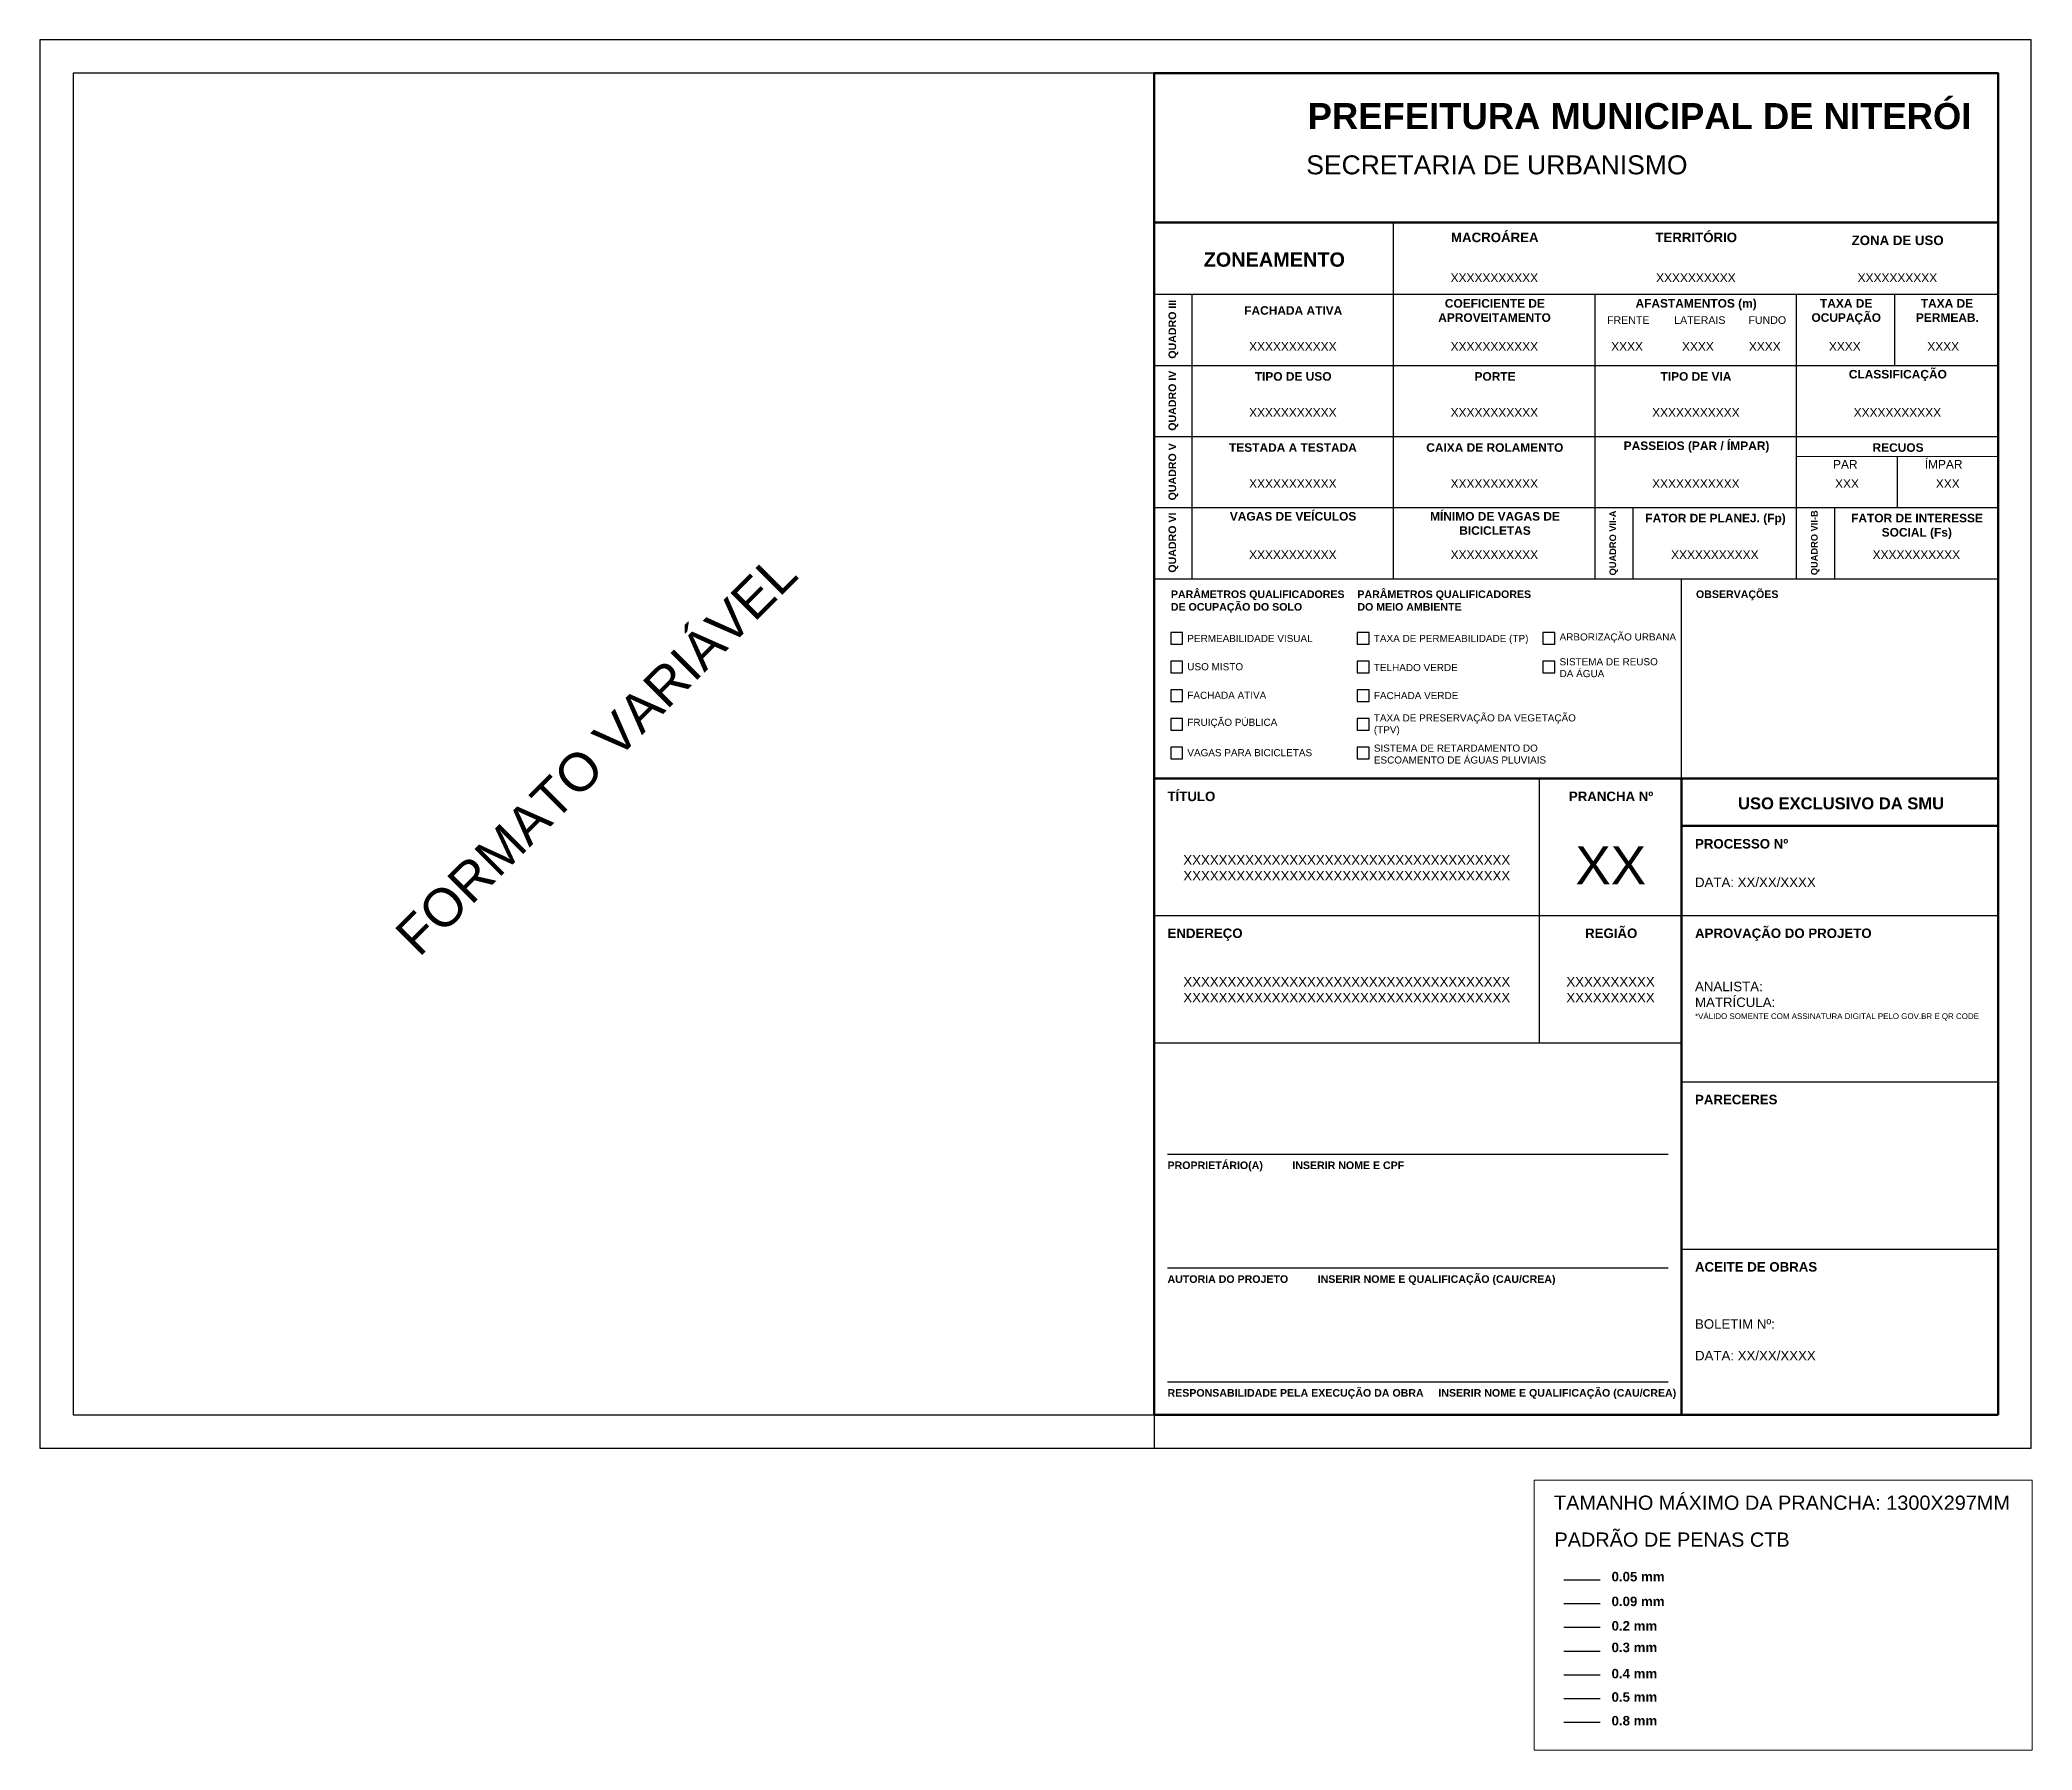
# Paper-space layout 'CARIMBO_MODELO' of a CAD drawing. Extents: x 1296 to 1716, y -70 to 291.
import ezdxf

# ---------------------------------------------------------------- set-up
doc = ezdxf.new("R2010")
doc.units = 0
doc.header["$MEASUREMENT"] = 0
doc.layers.get('0').update_dxf_attribs({"linetype": 'CONTINUOUS'})
for name, color, linetype, lineweight in [('.05', 1, 'CONTINUOUS', 5), ('.09', 2, 'CONTINUOUS', 9), ('.2', 3, 'CONTINUOUS', 20), ('.3', 4, 'CONTINUOUS', 30), ('.4', 5, 'CONTINUOUS', 40), ('.5', 200, 'CONTINUOUS', 50), ('.8', 220, 'CONTINUOUS', 80), ('LOGO', 255, 'CONTINUOUS', 5)]:
    doc.layers.add(name, color=color, linetype=linetype, lineweight=lineweight)
doc.styles.get("Standard").update_dxf_attribs({"font": 'arial.ttf'})

psp = doc.layouts.new('CARIMBO_MODELO')

# ---------------------------------------------------------------- linework, layer by layer
at = {"layer": '.05'}
psp.add_line((1666.5, 203.1), (1709, 203.1), dxfattribs=at)
at = {"layer": '.05', "lineweight": -3}
for p, q in [((1687.75, 203.1), (1687.75, 192.35)), ((1533.83, 56.01), (1639.42, 56.01)), ((1533.83, 32.01), (1639.42, 32.01)), ((1533.83, 8.01), (1639.42, 8.01)), ((1617.45, -33.78), (1625.05, -33.78))]:
    psp.add_line(p, q, dxfattribs=at)
at = {"layer": '.09', "lineweight": -3}
psp.add_line((1617.45, -38.78), (1625.05, -38.78), dxfattribs=at)
at = {"layer": '.2', "lineweight": -3}
for p, q in [((1687.25, 222.35), (1687.25, 237.35)), ((1617.45, -43.78), (1625.05, -43.78))]:
    psp.add_line(p, q, dxfattribs=at)
at = {"layer": '.3', "lineweight": -3}
for p, q in [((1581.5, 177.35), (1581.5, 252.47)), ((1624, 177.35), (1624, 237.35)), ((1666.5, 177.35), (1666.5, 237.35))]:
    psp.add_line(p, q, dxfattribs=at)
at = {"layer": '.3'}
for p, q in [((1612.25, 79.41), (1612.25, 135.22)), ((1531, 106.35), (1642.25, 106.35)), ((1642.25, 106.35), (1709, 106.35)), ((1642.25, 79.41), (1531, 79.41)), ((1642.25, 71.28), (1709, 71.28)), ((1642.25, 36), (1709, 36)), ((1617.45, -48.78), (1625.05, -48.78))]:
    psp.add_line(p, q, dxfattribs=at)
for points in [[(1534.5, 163.55), (1537, 163.55), (1537, 166.05), (1534.5, 166.05)], [(1573.85, 163.55), (1576.35, 163.55), (1576.35, 166.05), (1573.85, 166.05)], [(1613.01, 163.55), (1615.51, 163.55), (1615.51, 166.05), (1613.01, 166.05)], [(1534.5, 157.5), (1537, 157.5), (1537, 160), (1534.5, 160)], [(1573.85, 157.5), (1576.35, 157.5), (1576.35, 160), (1573.85, 160)], [(1613.01, 157.5), (1615.51, 157.5), (1615.51, 160), (1613.01, 160)], [(1534.5, 151.45), (1537, 151.45), (1537, 153.95), (1534.5, 153.95)], [(1573.85, 151.45), (1576.35, 151.45), (1576.35, 153.95), (1573.85, 153.95)], [(1534.5, 145.4), (1537, 145.4), (1537, 147.9), (1534.5, 147.9)], [(1573.85, 145.4), (1576.35, 145.4), (1576.35, 147.9), (1573.85, 147.9)], [(1534.5, 139.35), (1537, 139.35), (1537, 141.85), (1534.5, 141.85)], [(1573.85, 139.35), (1576.35, 139.35), (1576.35, 141.85), (1573.85, 141.85)]]:
    psp.add_lwpolyline(points, close=True, dxfattribs=at)
at = {"layer": '.4', "lineweight": -3}
for p, q in [((1531, 237.35), (1709, 237.35)), ((1539, 177.35), (1539, 237.35)), ((1531, 222.35), (1709, 222.35)), ((1531, 207.35), (1709, 207.35)), ((1531, 192.35), (1709, 192.35)), ((1632, 192.35), (1632, 177.35)), ((1674.5, 192.35), (1674.5, 177.35)), ((1531, 177.35), (1709, 177.35)), ((1531, 177.35), (1709, 177.35)), ((1642.25, 135.22), (1642.25, 177.35)), ((1642.25, 79.78), (1642.25, 99.78)), ((1642.25, 79.78), (1642.25, 28.5)), ((1617.45, -53.78), (1625.05, -53.78))]:
    psp.add_line(p, q, dxfattribs=at)
at = {"layer": '.5'}
psp.add_line((1642.25, 125.22), (1709, 125.22), dxfattribs=at)
at = {"layer": '.5', "lineweight": -3}
psp.add_line((1617.45, -58.78), (1625.05, -58.78), dxfattribs=at)
at = {"layer": '.8', "lineweight": -3}
psp.add_line((1617.45, -63.78), (1625.05, -63.78), dxfattribs=at)
at = {"layer": '.8'}
psp.add_lwpolyline([(1531, 252.47), (1531, 284), (1709, 284), (1709, 252.47)], dxfattribs=at)
for points in [[(1531, 252.47), (1709, 252.47), (1709, 135.22), (1531, 135.22)], [(1642.25, 1), (1531, 1), (1531, 135.22), (1642.25, 135.22)], [(1709, 1), (1642.25, 1), (1642.25, 135.22), (1709, 135.22)]]:
    psp.add_lwpolyline(points, close=True, dxfattribs=at)
at = {"lineweight": -3}
psp.add_line((1531, 1), (1531, -6.1), dxfattribs=at)
for points in [[(1296, 291), (1296, -6), (1716, -6), (1716, 291)], [(1303, 284), (1303, 1), (1709, 1), (1709, 284)]]:
    psp.add_lwpolyline(points, close=True, dxfattribs=at)
at = {"layer": 'LOGO'}
psp.add_lwpolyline([(1611.16, -12.72), (1716.19, -12.72), (1716.19, -69.68), (1611.16, -69.68)], close=True, dxfattribs=at)

# ---------------------------------------------------------------- texts
at = {"layer": '.09', "lineweight": -3, "attachment_point": 1}
for s, width, heights, insert, char_height in [('\\pi12.03881;XXXXXXXXXXX', 42.5, [0], (1581.5, 241.73), 1.8), ('\\pi12.87742;XXXXXXXXXX', 42.5, [0], (1624, 241.73), 1.8), ('\\pi12.87742;XXXXXXXXXX', 42.5, [0], (1666.5, 241.73), 1.8), ('\\pi12.03881;XXXXXXXXXXX', 42.5, [0], (1539, 227.25), 1.8), ('\\pi12.03881;XXXXXXXXXXX', 42.5, [0], (1581.5, 227.25), 1.8), ('\\pi3.40154;XXXX', 13.4849, [0], (1624, 227.25), 1.8), ('\\pi3.40154;XXXX', 13.4849, [0], (1638.94, 227.25), 1.8), ('\\pi3.37518;XXXX', 13.4322, [0], (1653.07, 227.25), 1.8), ('\\pi3.40154;XXXX', 13.4849, [0], (1669.92, 227.25), 1.8), ('\\pi3.40154;XXXX', 13.4849, [0], (1690.67, 227.25), 1.8), ('\\pi12.03881;XXXXXXXXXXX', 42.5, [0], (1539, 213.33), 1.8), ('\\pi12.03881;XXXXXXXXXXX', 42.5, [0], (1581.5, 213.33), 1.8), ('\\pi12.03881;XXXXXXXXXXX', 42.5, [0], (1624, 213.33), 1.8), ('\\pi12.03881;XXXXXXXXXXX', 42.5, [0], (1666.5, 213.33), 1.8), ('\\pi12.03881;XXXXXXXXXXX', 42.5, [0], (1539, 198.33), 1.8), ('\\pi12.03881;XXXXXXXXXXX', 42.5, [0], (1581.5, 198.33), 1.8), ('\\pi12.03881;XXXXXXXXXXX', 42.5, [0], (1624, 198.33), 1.8), ('\\pi8.12268;XXX', 21.25, [0], (1666.5, 198.33), 1.8), ('\\pi8.12268;XXX', 21.25, [0], (1687.75, 198.33), 1.8), ('\\pi12.03881;XXXXXXXXXXX', 42.5, [0], (1539, 183.33), 1.8), ('\\pi12.03881;XXXXXXXXXXX', 42.5, [0], (1581.5, 183.33), 1.8), ('\\pi8.03881;XXXXXXXXXXX', 34.5, [0], (1632, 183.33), 1.8), ('\\pi8.03881;XXXXXXXXXXX', 34.5, [0], (1674.5, 183.33), 1.8), ('PERMEABILIDADE VISUAL', 42.5, [0], (1538.01, 165.51), 1.5), ('TAXA DE PERMEABILIDADE (TP)', 42.5, [0], (1577.35, 165.51), 1.5), ('ARBORIZAÇÃO URBANA', 42.5, [0], (1616.52, 165.83), 1.5), ('SISTEMA DE REUSO\\PDA ÁGUA', 42.5, [0], (1616.52, 160.6), 1.5), ('USO MISTO', 42.5, [0], (1538.01, 159.55), 1.5), ('TELHADO VERDE', 42.5, [0], (1577.35, 159.37), 1.5), ('FACHADA ATIVA', 42.5, [0], (1538.01, 153.53), 1.5), ('FACHADA VERDE', 42.5, [0], (1577.35, 153.46), 1.5), ('FRUIÇÃO PÚBLICA', 42.5, [0], (1538.01, 147.83), 1.5), ('TAXA DE PRESERVAÇÃO DA VEGETAÇÃO (TPV)', 42.5, [5.1], (1577.35, 148.76), 1.5), ('VAGAS PARA BICICLETAS', 42.5, [0], (1538.01, 141.42), 1.5), ('SISTEMA DE RETARDAMENTO DO ESCOAMENTO DE ÁGUAS PLUVIAIS', 42.5, [0], (1577.35, 142.38), 1.5), ('\\pi6.16388;XXXXXXXXXXXXXXXXXXXXXXXXXXXXXXXXXXXXX\\PXXXXXXXXXXXXXXXXXXXXXXXXXXXXXXXXXXXXX', 81.25, [12.32], (1531, 119.06), 2), ('\\pi6.16388;XXXXXXXXXXXXXXXXXXXXXXXXXXXXXXXXXXXXX\\PXXXXXXXXXXXXXXXXXXXXXXXXXXXXXXXXXXXXX', 81.25, [5.33], (1531, 93.36), 2)]:
    psp.add_mtext_dynamic_manual_height_columns(s, width=width, gutter_width=61.64, heights=heights, dxfattribs=dict(at, insert=insert, char_height=char_height))
at = {"layer": '.09', "lineweight": -3}
note = psp.add_mtext_dynamic_manual_height_columns('\\pi5.69714;XXXXXXXXXX\\PXXXXXXXXXX\\P\\pi15;', width=30, gutter_width=61.64, heights=[5.33, 0], dxfattribs=dict(at, insert=(1612.25, 93.36), char_height=2, attachment_point=1))
for column, words in zip(note.columns.linked_columns, ['\\pi15;']):
    column.text = words
at = {"layer": '.2', "lineweight": -3, "attachment_point": 1}
for s, width, insert, char_height in [('\\pi0.958;FRENTE', 10.5534, (1625.58, 232.7), 1.6), ('LATERAIS', 10.5534, (1640.69, 232.7), 1.6), ('\\pi1.44531;FUNDO', 10.5534, (1654.91, 232.7), 1.6), ('\\pt48;DATA: XX/XX/XXXX', 63.921, (1645.08, 114.34), 2), ('\\pt48;ANALISTA:\\PMATRÍCULA:{\\H2.10064x; }\\P{\\H0.6x;*VÁLIDO SOMENTE COM ASSINATURA DIGITAL PELO GOV.BR E QR CODE\\H2.39787x; }', 63.921, (1645.08, 92.37), 2), ('\\pt48;BOLETIM Nº:\\P\\PDATA: XX/XX/XXXX', 63.921, (1645.08, 21.19), 2)]:
    psp.add_mtext_dynamic_manual_height_columns(s, width=width, gutter_width=61.64, heights=[0], dxfattribs=dict(at, insert=insert, char_height=char_height))
at = {"layer": '.4', "lineweight": -3, "attachment_point": 1}
for s, width, heights, insert, char_height in [('\\pi10.82387;{\\fArial|b1|i0|c0|p34;COEFICIENTE DE \\P\\pi9.42538;APROVEITAMENTO}', 42.5, [0], (1581.5, 236.33), 1.8), ('\\pi8.53336;{\\fArial|b1|i0|c0|p34;AFASTAMENTOS (m)}', 42.5, [0], (1624, 236.33), 1.8), ('\\pi4.94394;{\\fArial|b1|i0|c0|p34;TAXA DE \\P\\pi3.14332;OCUPAÇÃO}', 20.7456, [0], (1666.5, 236.33), 1.8), ('\\pi5.44835;{\\fArial|b1|i0|c0|p34;TAXA DE \\P\\pi4.41882;PERMEAB.}', 21.7544, [0], (1687.25, 236.33), 1.8), ('\\pi11.0105;{\\fArial|b1|i0|c0|p34;FACHADA ATIVA}', 42.5, [0], (1539, 234.83), 1.8), ('\\pi13.22367;{\\fArial|b1|i0|c0|p34;TIPO DE USO}', 42.5, [0], (1539, 220.92), 1.8), ('\\pi17.07292;{\\fArial|b1|i0|c0|p34;PORTE}', 42.5, [0], (1581.5, 220.92), 1.8), ('\\pi13.80689;{\\fArial|b1|i0|c0|p34;TIPO DE VIA}', 42.5, [0], (1624, 220.92), 1.8), ('\\pi11.02217;{\\fArial|b1|i0|c0|p34;CLASSIFICAÇÃO}', 42.5, [0], (1666.5, 221.39), 1.8), ('\\pi7.80095;{\\fArial|b1|i0|c0|p34;TESTADA A TESTADA}', 42.5, [0], (1539, 205.92), 1.8), ('\\pi6.90095;{\\fArial|b1|i0|c0|p34;CAIXA DE ROLAMENTO}', 42.5, [0], (1581.5, 205.92), 1.8), ('\\pi6.03779;{\\fArial|b1|i0|c0|p34;PASSEIOS (PAR / ÍMPAR)}', 42.5, [0], (1624, 206.3), 1.8), ('\\pi16.02435;{\\fArial|b1|i0|c0|p34;RECUOS}', 42.5, [0], (1666.5, 205.92), 1.8), ('\\pi4.27023;PAR', 13.4849, [0], (1669.92, 202.39), 1.8), ('\\pi2.86314;ÍMPAR', 13.4849, [0], (1690.67, 202.39), 1.8), ('\\pi7.96794;{\\fArial|b1|i0|c0|p34;VAGAS DE VEÍCULOS}', 42.5, [0], (1539, 191.42), 1.8), ('\\pi7.7101;{\\fArial|b1|i0|c0|p34;MÍNIMO DE VAGAS DE \\P\\pi13.85969;BICICLETAS}', 42.5, [0], (1581.5, 191.42), 1.8), ('\\pi2.60014;{\\fArial|b1|i0|c0|p34;FATOR DE PLANEJ. (Fp)}', 34.5, [10.2], (1632, 191.05), 1.8), ('\\pi3.50382;{\\fArial|b1|i0|c0|p34;FATOR DE INTERESSE \\P\\pi9.95668;SOCIAL (Fs)}', 34.5, [0], (1674.5, 191.05), 1.8), ('\\pt38.4;{\\fArial|b1|i0|c0|p34;PARÂMETROS QUALIFICADORES\\PDE OCUPAÇÃO DO SOLO}', 81, [0], (1534.54, 174.89), 1.6), ('\\pt38.4;{\\fArial|b1|i0|c0|p34;PARÂMETROS QUALIFICADORES\\PDO MEIO AMBIENTE}', 81, [0], (1573.88, 174.89), 1.6), ('{\\fArial|b1|i0|c0|p34;OBSERVAÇÕES}', 81, [0], (1645.29, 174.89), 1.6), ('\\pt48;{\\fArial|b1|i0|c0|p34;TÍTULO}', 63.921, [0], (1533.83, 132.46), 2), ('\\pi6.22851,t54.22851;{\\fArial|b1|i0|c0|p34;PRANCHA Nº}', 30, [0], (1612.25, 132.46), 2), ('\\pt48;{\\fArial|b1|i0|c0|p34;PROCESSO Nº}', 63.921, [0], (1645.08, 122.46), 2), ('\\pt48;{\\fArial|b1|i0|c0|p34;ENDEREÇO}', 63.921, [0], (1533.83, 103.59), 2), ('\\pi9.64734,t57.64734;{\\fArial|b1|i0|c0|p34;REGIÃO}', 30, [0], (1612.25, 103.59), 2), ('\\pt48;{\\fArial|b1|i0|c0|p34;APROVAÇÃO DO PROJETO}', 63.921, [0], (1645.08, 103.59), 2), ('\\pt48;{\\fArial|b1|i0|c0|p34;PARECERES}', 63.921, [0], (1645.08, 68.52), 2), ('{\\fArial|b1|i0|c0|p34;PROPRIETÁRIO(A)          INSERIR NOME E CPF}', 94.2953, [0], (1533.83, 54.46), 1.6), ('{\\fArial|b1|i0|c0|p34;AUTORIA DO PROJETO          INSERIR NOME E QUALIFICAÇÃO (CAU/CREA)}', 105.3675, [0], (1533.83, 30.46), 1.6), ('\\pt48;{\\fArial|b1|i0|c0|p34;ACEITE DE OBRAS}', 63.921, [0], (1645.08, 33.24), 2), ('{\\fArial|b1|i0|c0|p34;RESPONSABILIDADE PELA EXECUÇÃO DA OBRA     INSERIR NOME E QUALIFICAÇÃO (CAU/CREA)}', 107.6883, [0], (1533.83, 6.46), 1.6), ('\\pt48;{\\fArial|b1|i0|c0|p34;0.05 mm}', 15.8511, [0], (1627.48, -32.08), 2), ('\\pt48;{\\fArial|b1|i0|c0|p34;0.09 mm}', 14.2757, [2.04], (1627.48, -37.31), 2), ('\\pt48;{\\fArial|b1|i0|c0|p34;0.2 mm}', 13.8751, [0], (1627.48, -42.47), 2), ('\\pt48;{\\fArial|b1|i0|c0|p34;0.3 mm}', 11.1249, [2.04], (1627.48, -47.01), 2), ('\\pt48;{\\fArial|b1|i0|c0|p34;0.4 mm}', 15.2535, [0.985], (1627.48, -52.54), 2), ('\\pt48;{\\fArial|b1|i0|c0|p34;0.5 mm}', 15.0634, [0], (1627.48, -57.47), 2), ('\\pt48;{\\fArial|b1|i0|c0|p34;0.8 mm}', 15.0634, [0], (1627.48, -62.47), 2)]:
    psp.add_mtext_dynamic_manual_height_columns(s, width=width, gutter_width=61.64, heights=heights, dxfattribs=dict(at, insert=insert, char_height=char_height))
at = {"layer": '.4', "char_height": 3, "attachment_point": 1}
for s, width, insert in [('\\pi93.28394;TAMANHO MÁXIMO DA PRANCHA: 1300X297MM', 189.0507, (1522.05, -16)), ('\\pi0.35044;PADRÃO DE PENAS CTB', 49.4084, (1615.09, -23.78))]:
    psp.add_mtext_dynamic_manual_height_columns(s, width=width, gutter_width=61.64, heights=[0], dxfattribs=dict(at, insert=insert))
at = {"layer": '.5', "lineweight": -3, "attachment_point": 1}
for s, width, heights, insert, char_height in [('{\\fArial|b1|i0|c0|p34;PREFEITURA MUNICIPAL DE NITERÓI}', 141.2574, [9.82], (1563.38, 277.67), 5.5), ('SECRETARIA DE URBANISMO', 141.2574, [9.82], (1563.09, 266.64), 4), ('\\pi12.11903;{\\fArial|b1|i0|c0|p34;MACROÁREA}', 42.5, [0], (1581.5, 250.34), 2), ('\\pi12.72135;{\\fArial|b1|i0|c0|p34;TERRITÓRIO}', 42.5, [0], (1624, 250.34), 2), ('\\pi11.61903;{\\fArial|b1|i0|c0|p34;ZONA DE USO}', 42.5, [0], (1666.5, 249.72), 2), ('\\pi10.45566;{\\fArial|b1|i0|c0|p34;ZONEAMENTO}', 50.5, [0], (1531, 246.16), 3), ('\\pi11.90587,t71.90587;{\\fArial|b1|i0|c0|p34;USO EXCLUSIVO DA SMU}', 66.75, [0], (1642.25, 131.23), 2.5)]:
    psp.add_mtext_dynamic_manual_height_columns(s, width=width, gutter_width=61.64, heights=heights, dxfattribs=dict(at, insert=insert, char_height=char_height))
at = {"layer": '.5', "lineweight": -3, "attachment_point": 1, "rotation": 90}
for s, insert, char_height in [('\\pi1.41214;{\\fArial|b1|i0|c0|p34;QUADRO III}', (1534.04, 222.35), 1.6), ('\\pi1.21623;{\\fArial|b1|i0|c0|p34;QUADRO IV}', (1534.04, 207.35), 1.6), ('\\pi1.52674;{\\fArial|b1|i0|c0|p34;QUADRO V}', (1534.04, 192.35), 1.6), ('\\pi1.28772;{\\fArial|b1|i0|c0|p34;QUADRO VI}', (1534.04, 177.35), 1.6), ('\\pi0.70102;{\\fArial|b1|i0|c0|p34;QUADRO VII-A}', (1627.04, 177.35), 1.4), ('\\pi0.74543;{\\fArial|b1|i0|c0|p34;QUADRO VII-B}', (1669.54, 177.35), 1.4)]:
    psp.add_mtext_dynamic_manual_height_columns(s, width=15, gutter_width=61.64, heights=[0], dxfattribs=dict(at, insert=insert, char_height=char_height))
at = {"layer": '.8', "lineweight": -3, "insert": (1612.25, 120.91), "char_height": 8, "attachment_point": 1}
psp.add_mtext_dynamic_manual_height_columns('\\pi7.60573;XX', width=30, gutter_width=61.64, heights=[12.32], dxfattribs=at)
at = {"color": 254}
psp.add_text('FORMATO VARIÁVEL', height=8, rotation=45, dxfattribs=at).set_placement((1376, 97.35))

doc.saveas('drawing.dxf')
